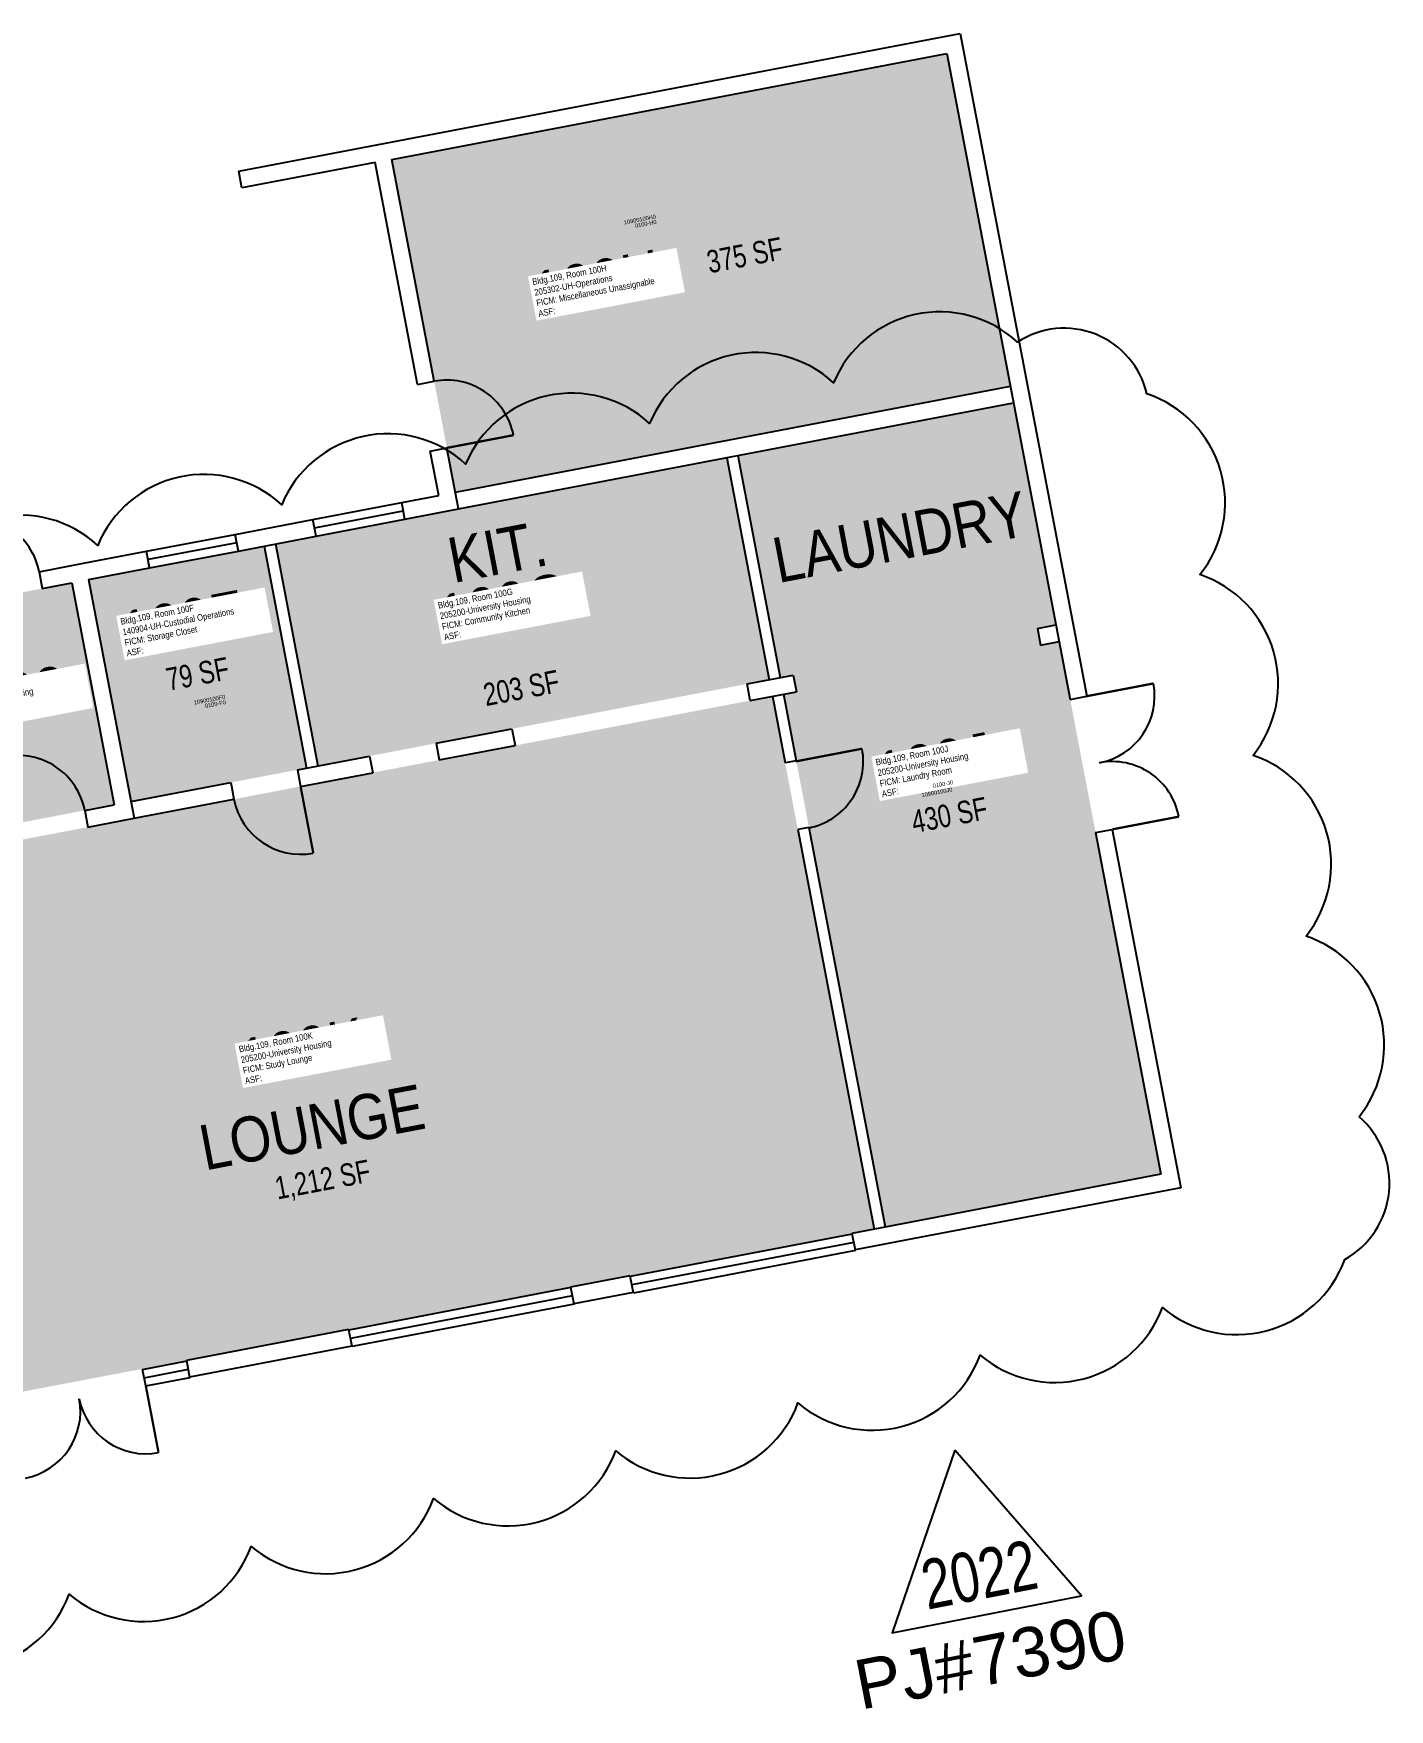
# Model space of a CAD drawing. Header units: inches. Extents: x 69230585 to 69232402, y 27670942 to 27674689.
# Drawn here: x 69231682 to 69232402, y 27672335 to 27673225 of the extents above; entities that cross this region are included whole.
import ezdxf
from ezdxf.enums import TextEntityAlignment as Align

# ---------------------------------------------------------------- set-up
doc = ezdxf.new("R2010")
doc.units = ezdxf.units.IN
doc.header["$LTSCALE"] = 0.25
doc.header["$MEASUREMENT"] = 0
doc.layers.get('0').update_dxf_attribs({"linetype": 'CONTINUOUS'})
for name, color, linetype in [('A-DOOR', 2, 'CONTINUOUS'), ('A-GLAZ', 1, 'CONTINUOUS'), ('A-IDEN-RNUM', 7, 'CONTINUOUS'), ('A-IDEN-SNUM', 4, 'CONTINUOUS'), ('A-IDEN-TEXT', 4, 'CONTINUOUS'), ('A-IDEN-VNUM', 4, 'CONTINUOUS'), ('A-WALL', 5, 'CONTINUOUS'), ('AREA-TEXT', 3, 'CONTINUOUS'), ('Rooms-Category-Color', 7, 'CONTINUOUS'), ('Rooms-College-Color', 7, 'CONTINUOUS'), ('Rooms-Department-Color', 7, 'CONTINUOUS'), ('Rooms-Division-Color', 7, 'CONTINUOUS'), ('Rooms-Information', 7, 'CONTINUOUS')]:
    doc.layers.add(name, color=color, linetype=linetype)
doc.layers.add('A-REV', color=1, linetype='CONTINUOUS', true_color=0xff0000)
doc.styles.add('Arial', font='arial.ttf')
doc.styles.add('CP_AREA', font='arial.ttf', dxfattribs={"height": 15})
doc.styles.add('CP_ROOMSNUMBER', font='arial.ttf', dxfattribs={"height": 1})
doc.styles.add('CP_ROOMVNUMBER', font='arial.ttf', dxfattribs={"width": 0.85, "height": 0.075})

# ---------------------------------------------------------------- blocks, each defined once
blk = doc.blocks.new('*U8')
at = {"transparency": 16777216}
blk.add_lwpolyline([(0, 0.122), (-0.1221, -0.0895), (0.1221, -0.0895)], close=True, dxfattribs=at)
at = {"transparency": 16777216, "insert": (-0.1798, -0.1151), "char_height": 0.0625, "attachment_point": 1, "style": 'Arial'}
blk.add_mtext_dynamic_manual_height_columns('PJ#', width=103.945709, gutter_width=131.25, heights=[0], dxfattribs=at)
at = {"transparency": 16777216, "style": 'Arial', "width": 0.75}
blk.add_attdef('YEAR', text='', height=0.0625, dxfattribs=at).set_placement((0, -0.0382), align=Align.MIDDLE_CENTER)
at = {"transparency": 16777216, "style": 'Arial'}
blk.add_attdef('PROJECT', text='', height=0.0625, dxfattribs=at).set_placement((-0.0276, -0.1151), align=Align.TOP_LEFT)

msp = doc.modelspace()

# ---------------------------------------------------------------- hatches: boundary and pattern name
at = {"layer": 'Rooms-Category-Color', "true_color": 0xadadad}
for points in [[(69232166.89, 27673214.52), (69231872.21, 27673158.23), (69231905.99, 27672981.43), (69232200.66, 27673037.72)], [(69231702.31, 27672933.36), (69231454.83, 27672886.08), (69231477.34, 27672768.21), (69231724.83, 27672815.49)]]:
    msp.add_hatch(color=253, dxfattribs=at).paths.add_polyline_path(points)
at = {"layer": 'Rooms-Category-Color', "true_color": 0x728ef3}
for points in [[(69232202.35, 27673028.88), (69232056, 27673000.92), (69232078.51, 27672883.05), (69232085.39, 27672884.37), (69232087.08, 27672875.53), (69232080.2, 27672874.21), (69232086.96, 27672838.85), (69232134.24, 27672591.33), (69232280.59, 27672619.28), (69232226.55, 27672902.17), (69232216.73, 27672900.29), (69232215.04, 27672909.13), (69232224.86, 27672911.01)], [(69232050.1, 27672999.79), (69231810.4, 27672954), (69231832.91, 27672836.14), (69232072.62, 27672881.93)], [(69231804.5, 27672952.88), (69231711.15, 27672935.05), (69231733.67, 27672817.18), (69231827.02, 27672835.01)], [(69232074.31, 27672873.09), (69231735.36, 27672808.34), (69231479.07, 27672759.38), (69231515.28, 27672569.81), (69231522.04, 27672534.45), (69231533.11, 27672476.49), (69232128.35, 27672590.2)]]:
    msp.add_hatch(color=171, dxfattribs=at).paths.add_polyline_path(points)
at = {"layer": 'Rooms-College-Color', "true_color": 0xadadad}
for points in [[(69232166.89, 27673214.52), (69231872.21, 27673158.23), (69231905.99, 27672981.43), (69232200.66, 27673037.72)], [(69232202.35, 27673028.88), (69232056, 27673000.92), (69232078.51, 27672883.05), (69232085.39, 27672884.37), (69232087.08, 27672875.53), (69232080.2, 27672874.21), (69232086.96, 27672838.85), (69232134.24, 27672591.33), (69232280.59, 27672619.28), (69232226.55, 27672902.17), (69232216.73, 27672900.29), (69232215.04, 27672909.13), (69232224.86, 27672911.01)], [(69232050.1, 27672999.79), (69231810.4, 27672954), (69231832.91, 27672836.14), (69232072.62, 27672881.93)], [(69231804.5, 27672952.88), (69231711.15, 27672935.05), (69231733.67, 27672817.18), (69231827.02, 27672835.01)], [(69231702.31, 27672933.36), (69231454.83, 27672886.08), (69231477.34, 27672768.21), (69231724.83, 27672815.49)], [(69232074.31, 27672873.09), (69231735.36, 27672808.34), (69231479.07, 27672759.38), (69231515.28, 27672569.81), (69231522.04, 27672534.45), (69231533.11, 27672476.49), (69232128.35, 27672590.2)]]:
    msp.add_hatch(color=253, dxfattribs=at).paths.add_polyline_path(points)
at = {"layer": 'Rooms-Department-Color', "true_color": 0xacacac}
for points in [[(69232166.89, 27673214.52), (69231872.21, 27673158.23), (69231905.99, 27672981.43), (69232200.66, 27673037.72)], [(69231702.31, 27672933.36), (69231454.83, 27672886.08), (69231477.34, 27672768.21), (69231724.83, 27672815.49)]]:
    msp.add_hatch(color=253, dxfattribs=at).paths.add_polyline_path(points)
at = {"layer": 'Rooms-Department-Color', "true_color": 0x604aed}
for points in [[(69232202.35, 27673028.88), (69232056, 27673000.92), (69232078.51, 27672883.05), (69232085.39, 27672884.37), (69232087.08, 27672875.53), (69232080.2, 27672874.21), (69232086.96, 27672838.85), (69232134.24, 27672591.33), (69232280.59, 27672619.28), (69232226.55, 27672902.17), (69232216.73, 27672900.29), (69232215.04, 27672909.13), (69232224.86, 27672911.01)], [(69232050.1, 27672999.79), (69231810.4, 27672954), (69231832.91, 27672836.14), (69232072.62, 27672881.93)], [(69231804.5, 27672952.88), (69231711.15, 27672935.05), (69231733.67, 27672817.18), (69231827.02, 27672835.01)], [(69232074.31, 27672873.09), (69231735.36, 27672808.34), (69231479.07, 27672759.38), (69231515.28, 27672569.81), (69231522.04, 27672534.45), (69231533.11, 27672476.49), (69232128.35, 27672590.2)]]:
    msp.add_hatch(color=173, dxfattribs=at).paths.add_polyline_path(points)
at = {"layer": 'Rooms-Division-Color', "true_color": 0xadadad}
for points in [[(69232166.89, 27673214.52), (69231872.21, 27673158.23), (69231905.99, 27672981.43), (69232200.66, 27673037.72)], [(69231702.31, 27672933.36), (69231454.83, 27672886.08), (69231477.34, 27672768.21), (69231724.83, 27672815.49)]]:
    msp.add_hatch(color=253, dxfattribs=at).paths.add_polyline_path(points)
at = {"layer": 'Rooms-Division-Color', "true_color": 0x604aed}
for points in [[(69232202.35, 27673028.88), (69232056, 27673000.92), (69232078.51, 27672883.05), (69232085.39, 27672884.37), (69232087.08, 27672875.53), (69232080.2, 27672874.21), (69232086.96, 27672838.85), (69232134.24, 27672591.33), (69232280.59, 27672619.28), (69232226.55, 27672902.17), (69232216.73, 27672900.29), (69232215.04, 27672909.13), (69232224.86, 27672911.01)], [(69232050.1, 27672999.79), (69231810.4, 27672954), (69231832.91, 27672836.14), (69232072.62, 27672881.93)], [(69231804.5, 27672952.88), (69231711.15, 27672935.05), (69231733.67, 27672817.18), (69231827.02, 27672835.01)], [(69232074.31, 27672873.09), (69231735.36, 27672808.34), (69231479.07, 27672759.38), (69231515.28, 27672569.81), (69231522.04, 27672534.45), (69231533.11, 27672476.49), (69232128.35, 27672590.2)]]:
    msp.add_hatch(color=173, dxfattribs=at).paths.add_polyline_path(points)

# ---------------------------------------------------------------- linework, layer by layer
at = {"layer": 'A-DOOR', "const_width": 1.2}
for points in [[(69231901.48, 27673005), (69231936.85, 27673011.76)], [(69232241.26, 27672873.17), (69232276.62, 27672879.92)], [(69232086.58, 27672838.51), (69232121.94, 27672845.28)], [(69231823.79, 27672825.23), (69231830.55, 27672789.87)], [(69232254.77, 27672802.45), (69232290.13, 27672809.2)], [(69231741.64, 27672506.88), (69231748.39, 27672471.51)]]:
    msp.add_lwpolyline(points, dxfattribs=at)
at = {"layer": 'A-DOOR'}
for centre, start, end in [((69231901.48, 27673005), 10.8148, 100.8148), ((69231649.62, 27672932.45), 10.8148, 100.8148), ((69232241.26, 27672873.17), 280.8148, 10.8148), ((69232086.58, 27672838.51), 280.82899, 10.82899), ((69231673.83, 27672805.75), 10.8148, 100.8148), ((69232254.77, 27672802.45), 10.8148, 100.8148), ((69231823.79, 27672825.23), 190.8148, 280.8148), ((69231670.92, 27672493.37), 280.8148, 10.8148), ((69231741.64, 27672506.88), 190.8148, 280.8148)]:
    msp.add_arc(centre, 36, start, end, dxfattribs=at)
at = {"layer": 'A-GLAZ'}
for p, q in [((69231830.35, 27672966.98), (69231877.5, 27672975.99)), ((69231831.2, 27672962.56), (69231878.34, 27672971.57)), ((69231832.04, 27672958.14), (69231879.19, 27672967.15)), ((69231741.95, 27672950.09), (69231789.1, 27672959.1)), ((69231789.94, 27672954.68), (69231742.79, 27672945.67)), ((69231743.64, 27672941.25), (69231790.79, 27672950.26)), ((69231999.01, 27672565.26), (69232116.89, 27672587.75)), ((69231999.86, 27672560.84), (69232117.73, 27672583.33)), ((69232000.7, 27672556.42), (69232118.57, 27672578.91)), ((69231849.67, 27672536.77), (69231967.54, 27672559.26)), ((69231850.51, 27672532.35), (69231968.38, 27672554.84)), ((69231851.35, 27672527.93), (69231969.23, 27672550.42)), ((69231739.95, 27672515.71), (69231763.53, 27672520.2)), ((69231740.8, 27672511.29), (69231764.37, 27672515.78)), ((69231741.64, 27672506.87), (69231765.22, 27672511.36))]:
    msp.add_line(p, q, dxfattribs=at)
at = {"layer": 'A-REV'}
msp.add_lwpolyline([(69231604.11, 27672370.92, 0.520567), (69231700.87, 27672396.31, 0.520567), (69231797.63, 27672421.69, 0.520567), (69231894.39, 27672447.08, 0.520567), (69231991.14, 27672472.47, 0.520567), (69232087.9, 27672497.85, 0.520567), (69232184.66, 27672523.24, 0.520567), (69232281.42, 27672548.63, 0.520567), (69232378.18, 27672574.01, 0.520567), (69232385.81, 27672649.77, 0.520567), (69232357.65, 27672745.76, 0.520567), (69232329.49, 27672841.75, 0.520567), (69232301.33, 27672937.74, 0.520567), (69232273.17, 27673033.73, 0.520567), (69232204.48, 27673061.17, 0.520567), (69232106.8, 27673039.59, 0.520567), (69232009.12, 27673018.01, 0.520567), (69231911.45, 27672996.43, 0.520567), (69231813.77, 27672974.84, 0.520567), (69231716.09, 27672953.26, 0.520567), (69231618.41, 27672931.68, 0.520567)], format="xyb", dxfattribs=at)
at = {"layer": 'A-WALL'}
for p, q in [((69231790.96, 27673151.87), (69232174.04, 27673225.05)), ((69232174.04, 27673225.05), (69232241.26, 27672873.17)), ((69231872.21, 27673158.23), (69232166.89, 27673214.52)), ((69232166.89, 27673214.52), (69232232.42, 27672871.48)), ((69231863.37, 27673156.54), (69231792.65, 27673143.03)), ((69231885.89, 27673038.67), (69231863.37, 27673156.54)), ((69231894.73, 27673040.36), (69231872.21, 27673158.23)), ((69231792.65, 27673143.03), (69231790.96, 27673151.87)), ((69231885.89, 27673038.67), (69231894.73, 27673040.36)), ((69231905.99, 27672981.43), (69232200.66, 27673037.72)), ((69231907.68, 27672972.59), (69232202.35, 27673028.88)), ((69231892.64, 27673003.31), (69231901.48, 27673005)), ((69231907.68, 27672972.59), (69231901.48, 27673005)), ((69231897.15, 27672979.74), (69231892.64, 27673003.31)), ((69232050.1, 27672999.79), (69232072.62, 27672881.93)), ((69232056, 27673000.92), (69232078.51, 27672883.05)), ((69231877.5, 27672975.99), (69231897.15, 27672979.74)), ((69231879.19, 27672967.15), (69231877.5, 27672975.99)), ((69231879.19, 27672967.15), (69231907.68, 27672972.59)), ((69231789.1, 27672959.1), (69231830.35, 27672966.98)), ((69231832.04, 27672958.14), (69231830.35, 27672966.98)), ((69231790.79, 27672950.26), (69231789.1, 27672959.1)), ((69231790.79, 27672950.26), (69231832.04, 27672958.14)), ((69231804.5, 27672952.88), (69231827.02, 27672835.01)), ((69231810.4, 27672954), (69231832.91, 27672836.14)), ((69231684.98, 27672939.21), (69231709.46, 27672943.89)), ((69231709.46, 27672943.89), (69231741.95, 27672950.09)), ((69231743.64, 27672941.25), (69231741.95, 27672950.09)), ((69231684.98, 27672939.21), (69231686.67, 27672930.37)), ((69231686.67, 27672930.37), (69231702.31, 27672933.36)), ((69231702.31, 27672933.36), (69231724.83, 27672815.49)), ((69231711.15, 27672935.05), (69231743.64, 27672941.25)), ((69231711.15, 27672935.05), (69231735.36, 27672808.34)), ((69232215.04, 27672909.13), (69232224.86, 27672911.01)), ((69232215.04, 27672909.13), (69232216.73, 27672900.29)), ((69232216.73, 27672900.29), (69232226.55, 27672902.17)), ((69232060.83, 27672879.67), (69232085.39, 27672884.37)), ((69232085.39, 27672884.37), (69232087.08, 27672875.53)), ((69232062.52, 27672870.83), (69232087.08, 27672875.53)), ((69232074.31, 27672873.09), (69232081.06, 27672837.73)), ((69232080.2, 27672874.21), (69232086.96, 27672838.85)), ((69232232.42, 27672871.48), (69232241.26, 27672873.17)), ((69231895.78, 27672848.14), (69231936.05, 27672855.84)), ((69231936.05, 27672855.84), (69231937.74, 27672847)), ((69231895.78, 27672848.14), (69231897.46, 27672839.3)), ((69231897.46, 27672839.3), (69231937.74, 27672847)), ((69231822.1, 27672834.07), (69231860.42, 27672841.39)), ((69231860.42, 27672841.39), (69231862.1, 27672832.55)), ((69232086.96, 27672838.85), (69232081.06, 27672837.73)), ((69231733.67, 27672817.18), (69231786.74, 27672827.32)), ((69231786.74, 27672827.32), (69231788.43, 27672818.48)), ((69231822.1, 27672834.07), (69231823.79, 27672825.23)), ((69231823.79, 27672825.23), (69231862.1, 27672832.55)), ((69231735.36, 27672808.34), (69231788.43, 27672818.48)), ((69231709.19, 27672812.5), (69231724.83, 27672815.49)), ((69231709.19, 27672812.5), (69231710.88, 27672803.66)), ((69231710.88, 27672803.66), (69231735.36, 27672808.34)), ((69232093.71, 27672803.49), (69232087.82, 27672802.36)), ((69232087.82, 27672802.36), (69232128.35, 27672590.2)), ((69232093.71, 27672803.49), (69232134.24, 27672591.33)), ((69232245.93, 27672800.76), (69232254.77, 27672802.45)), ((69232245.93, 27672800.76), (69232280.59, 27672619.28)), ((69232254.77, 27672802.45), (69232291.12, 27672612.13)), ((69232280.59, 27672619.28), (69232147.95, 27672593.95)), ((69232291.12, 27672612.13), (69232149.64, 27672585.11)), ((69232147.95, 27672593.95), (69232116.48, 27672587.93)), ((69232116.48, 27672587.93), (69232118.17, 27672579.09)), ((69232149.64, 27672585.11), (69232118.17, 27672579.09)), ((69231998.61, 27672565.42), (69231967.14, 27672559.41)), ((69231967.14, 27672559.41), (69231968.83, 27672550.57)), ((69231998.61, 27672565.42), (69232000.3, 27672556.58)), ((69232000.3, 27672556.58), (69231968.83, 27672550.57)), ((69231849.27, 27672536.89), (69231763.14, 27672520.32)), ((69231849.27, 27672536.89), (69231850.96, 27672528.05)), ((69231850.96, 27672528.05), (69231764.82, 27672511.48)), ((69231763.14, 27672520.32), (69231764.82, 27672511.48))]:
    msp.add_line(p, q, dxfattribs=at)
for points in [[(69232062.52, 27672870.83), (69232060.83, 27672879.67)], [(69231741.64, 27672506.88), (69231739.95, 27672515.71)]]:
    msp.add_lwpolyline(points, dxfattribs=at)

# ---------------------------------------------------------------- block references
at = {"layer": 'A-REV', "xscale": 420, "yscale": 420, "zscale": 420, "rotation": 10.99999999999998}
msp.add_blockref('*U8', (69232181, 27672422.5), dxfattribs=at).add_auto_attribs({'PROJECT': '7390', 'YEAR': '2022'})

# ---------------------------------------------------------------- texts
at = {"layer": 'A-IDEN-RNUM', "style": 'CP_ROOMSNUMBER'}
for s, p in [('0100-H0', (69232007.06, 27673124)), ('0100-G0', (69231924.26, 27672911.94)), ('0100-F0', (69231778.56, 27672869.02)), ('0100-J0', (69232164.82, 27672826.51)), ('0100-K0', (69231830.49, 27672677.39))]:
    msp.add_text(s, height=2.16, rotation=10.8148, dxfattribs=at).set_placement(p, align=Align.MIDDLE)
at = {"layer": 'A-IDEN-SNUM', "style": 'CP_ROOMSNUMBER'}
for s, p in [('10900100H0', (69232003.93, 27673126.29)), ('10900100G0', (69231921.13, 27672914.23)), ('10900100F0', (69231775.43, 27672871.31)), ('10900100J0', (69232161.69, 27672822.13)), ('10900100K0', (69231827.36, 27672679.68))]:
    msp.add_text(s, height=2.16, rotation=10.8148, dxfattribs=at).set_placement(p, align=Align.MIDDLE)
at = {"layer": 'A-IDEN-TEXT', "char_height": 24, "attachment_point": 1, "rotation": 10.8148, "style": 'CP_ROOMVNUMBER'}
for s, insert, width in [('LAUNDRY', (69232072.88, 27672956.74), 101.04), ('KIT.', (69231900.41, 27672956.74), 101.04), ('LOUNGE', (69231768.48, 27672644.79), 140.64)]:
    msp.add_mtext(s, dxfattribs=dict(at, insert=insert, width=width))
at = {"layer": 'A-IDEN-VNUM', "style": 'CP_ROOMVNUMBER', "width": 0.85}
for s, p in [('100H', (69231981.66, 27673092.55)), ('100G', (69231932.31, 27672921.04)), ('100F', (69231761.45, 27672911.91)), ('S102', (69231666.75, 27672871.83)), ('100J', (69232160.84, 27672836.86)), ('100K', (69231825.08, 27672684.94))]:
    msp.add_text(s, height=24, rotation=10.8148, dxfattribs=at).set_placement(p, align=Align.MIDDLE)
at = {"layer": 'AREA-TEXT', "style": 'CP_AREA', "width": 0.75}
for s, p in [('375 SF', (69232059.63, 27673107.38)), ('79 SF', (69231769.08, 27672885.03)), ('203 SF', (69231940.99, 27672877.55)), ('430 SF', (69232168.29, 27672810.1)), ('1,212 SF', (69231835.47, 27672616.55))]:
    msp.add_text(s, height=12, rotation=10.8148, dxfattribs=at).set_placement(p, align=Align.MIDDLE_CENTER)

# ---------------------------------------------------------------- next in the draw order: texts
at = {"layer": 'Rooms-Information', "char_height": 3.4286, "width": 76.8, "attachment_point": 7, "rotation": 10.8148, "style": 'CP_ROOMVNUMBER', "bg_fill": 3, "box_fill_scale": 1.5, "bg_fill_color": 256, "bg_fill_true_color": 13158600, "bg_fill_transparency": 0}
for s, insert in [('Bldg.109, Room 100H^M^J205302-UH-Operations^M^JFICM: Miscellaneous Unassignable^M^JASF: ', (69231950.42, 27673074.53)), ('Bldg.109, Room 100G^M^J205200-University Housing^M^JFICM: Community Kitchen^M^JASF: ', (69231900.32, 27672902.72)), ('Bldg.109, Room 100F^M^J140904-UH-Custodial Operations^M^JFICM: Storage Closet^M^JASF: ', (69231731.77, 27672894.19)), ('Bldg.109, Room S102^M^J205200-University Housing^M^JFICM: Stairway^M^JASF: ', (69231636.31, 27672853.8)), ('Bldg.109, Room 100J^M^J205200-University Housing^M^JFICM: Laundry Room^M^JASF: ', (69232132.72, 27672819.43)), ('Bldg.109, Room 100K^M^J205200-University Housing^M^JFICM: Study Lounge^M^JASF: ', (69231794.61, 27672667.06))]:
    msp.add_mtext(s, dxfattribs=dict(at, insert=insert))

doc.saveas('drawing.dxf')
